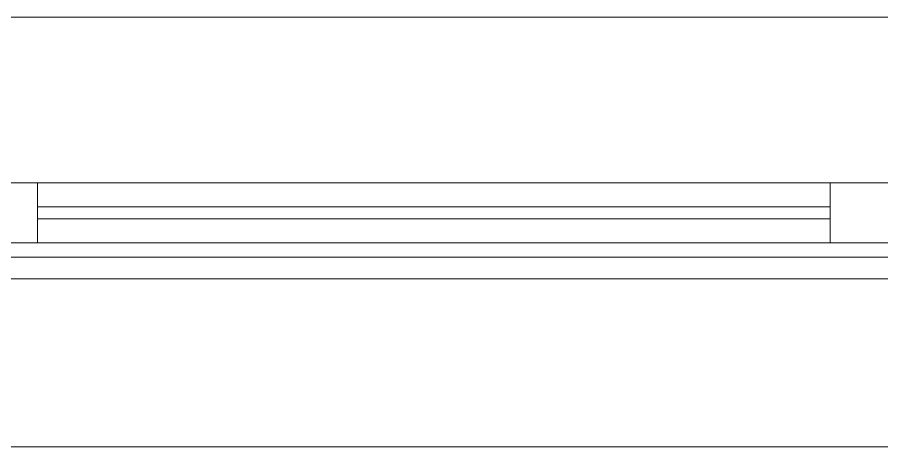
# Model space of a CAD drawing. Header units: millimetres. Extents: x -1178 to 415037, y -3506 to 42334.
# Drawn here: x 26513 to 27233, y -258 to 100 of the extents above; entities that cross this region are included whole.
import ezdxf

# ---------------------------------------------------------------- set-up
doc = ezdxf.new("R2010")
doc.units = ezdxf.units.MM
for name, color, linetype, lineweight in [('A-GLAZ', 7, 'Continuous', 9), ('A-GLAZ-1', 7, 'Continuous', 5), ('A-WALL', 7, 'Continuous', 5), ('I-WALL', 7, 'Continuous', 5)]:
    doc.layers.add(name, color=color, linetype=linetype, lineweight=lineweight)

# ---------------------------------------------------------------- blocks, each defined once
blk = doc.blocks.new('120_Окно_СКБ_1Ст - 120_Окно_СКБ_1Ст 900х2500_h_-V151-Объем проектирования 1 этажа')
at = {"layer": 'A-GLAZ'}
for p, q in [((380, -87), (-380, -87)), ((-330, -137), (-330, -87)), ((330, -137), (330, -87)), ((-400, -137), (400, -137)), ((400, -137), (-400, -137))]:
    blk.add_line(p, q, dxfattribs=at)
at = {"layer": 'A-GLAZ-1'}
for p, q in [((450, -57), (-450, -57)), ((-330, -107), (330, -107)), ((330, -117), (-330, -117))]:
    blk.add_line(p, q, dxfattribs=at)

msp = doc.modelspace()

# ---------------------------------------------------------------- linework, layer by layer
at = {"layer": 'A-WALL'}
for p, q in [((26160, -100), (29209.74, -100)), ((27310, -258), (26410, -258))]:
    msp.add_line(p, q, dxfattribs=at)
at = {"layer": 'I-WALL'}
msp.add_line((27290, 100), (26431, 100), dxfattribs=at)

# ---------------------------------------------------------------- block references
at = {"layer": 'A-GLAZ', "color": 3, "rotation": 180}
msp.add_blockref('120_Окно_СКБ_1Ст - 120_Окно_СКБ_1Ст 900х2500_h_-V151-Объем проектирования 1 этажа', (26860, -175), dxfattribs=at)

doc.saveas('drawing.dxf')
